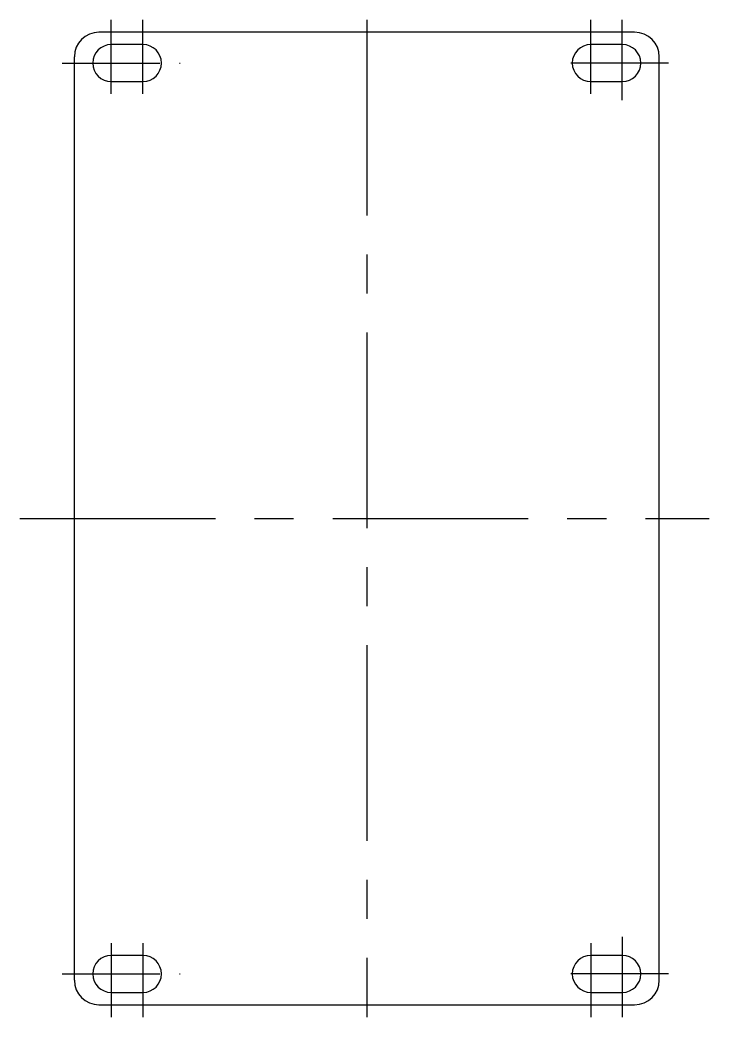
# Model space of a CAD drawing. Header units: millimetres. Extents: x -2410 to -1802, y -2126 to -1959.
# Drawn here: x -1913.9 to -1802, y -2120.6 to -1958.6 of the extents above; entities that cross this region are included whole.
import ezdxf

# ---------------------------------------------------------------- set-up
doc = ezdxf.new("R2010")
doc.units = ezdxf.units.MM
doc.linetypes.add('CENTER', pattern=[50.8, 31.75, -6.35, 6.35, -6.35])

msp = doc.modelspace()

# ---------------------------------------------------------------- linework, layer by layer
at = {"color": 7, "linetype": 'CENTER', "ltscale": 0.5}
for p, q in [((-1899.06, -1970.63), (-1899.06, -1958.6)), ((-1893.92, -1970.63), (-1893.92, -1958.6)), ((-1821.19, -1970.63), (-1821.19, -1958.6)), ((-1816.06, -1971.64), (-1816.06, -1958.6)), ((-1907.05, -1965.6), (-1887.86, -1965.6)), ((-1808.57, -1965.6), (-1827.12, -1965.6)), ((-1816.06, -2107.56), (-1816.06, -2120.6)), ((-1899.06, -2108.57), (-1899.06, -2120.6)), ((-1893.92, -2108.57), (-1893.92, -2120.6)), ((-1821.19, -2108.57), (-1821.19, -2120.6)), ((-1907.05, -2113.6), (-1887.86, -2113.6)), ((-1808.57, -2113.6), (-1827.12, -2113.6))]:
    msp.add_line(p, q, dxfattribs=at)
at = {"color": 7, "linetype": 'CENTER'}
for p, q in [((-1857.56, -1958.6), (-1857.56, -2120.6)), ((-1913.9, -2039.6), (-1801.97, -2039.6))]:
    msp.add_line(p, q, dxfattribs=at)
at = {"color": 7, "linetype": 'Continuous'}
for p, q in [((-1814.06, -1960.6), (-1901.06, -1960.6)), ((-1893.92, -1962.6), (-1899.06, -1962.6)), ((-1816.06, -1962.6), (-1821.19, -1962.6)), ((-1905.06, -2049.15), (-1905.06, -1964.6)), ((-1810.06, -2049.15), (-1810.06, -1964.6)), ((-1899.06, -1968.6), (-1893.92, -1968.6)), ((-1821.19, -1968.6), (-1816.06, -1968.6)), ((-1905.06, -2114.6), (-1905.06, -2049.2)), ((-1810.06, -2114.6), (-1810.06, -2049.2)), ((-1893.92, -2110.6), (-1899.06, -2110.6)), ((-1816.06, -2110.6), (-1821.19, -2110.6)), ((-1899.06, -2116.6), (-1893.92, -2116.6)), ((-1821.19, -2116.6), (-1816.06, -2116.6)), ((-1901.06, -2118.6), (-1814.06, -2118.6))]:
    msp.add_line(p, q, dxfattribs=at)
for centre, radius, start, end in [((-1901.06, -1964.6), 4, 90, 180), ((-1814.06, -1964.6), 4, 0, 90), ((-1899.06, -1965.6), 3, 90, 270), ((-1893.92, -1965.6), 3, 270, 90), ((-1821.19, -1965.6), 3, 90, 270), ((-1816.06, -1965.6), 3, 270, 90), ((-1899.06, -2113.6), 3, 90, 270), ((-1893.92, -2113.6), 3, 270, 90), ((-1821.19, -2113.6), 3, 90, 270), ((-1816.06, -2113.6), 3, 270, 90), ((-1901.06, -2114.6), 4, 180, 270), ((-1814.06, -2114.6), 4, 270, 0)]:
    msp.add_arc(centre, radius, start, end, dxfattribs=at)

doc.saveas('drawing.dxf')
